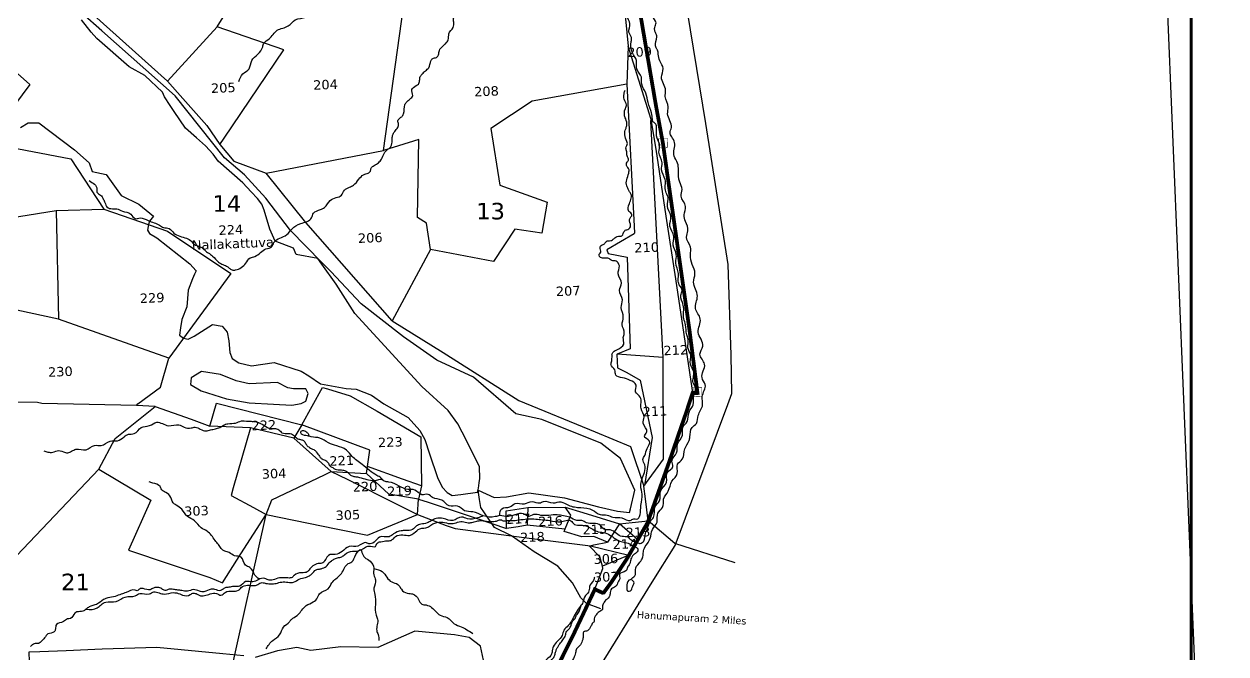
# Model space of a CAD drawing. Header units: inches. Extents: x 740844 to 747987, y 1630338 to 1638187.
# Drawn here: x 745424 to 747974, y 1632270 to 1633606 of the extents above; entities that cross this region are included whole.
import ezdxf
from ezdxf.enums import TextEntityAlignment as Align

# ---------------------------------------------------------------- set-up
doc = ezdxf.new("R2010")
doc.units = ezdxf.units.IN
doc.header["$MEASUREMENT"] = 0
doc.linetypes.add('ACAD_ISO02W100', pattern=[15, 12, -3])
for name, color, linetype in [('DIMENSION', 1, 'Continuous'), ('HILLL', 3, 'Continuous'), ('PLOT', 7, 'Continuous'), ('PLOT NO', 7, 'Continuous'), ('ROADS', 6, 'Continuous'), ('STRUCTURE', 5, 'Continuous'), ('TANKS-STREAM', 4, 'Continuous'), ('VILLAGE BOUNDRY', 5, 'Continuous'), ('VILLAGE STONES', 240, 'Continuous')]:
    doc.layers.add(name, color=color, linetype=linetype)
doc.layers.add('IMAGE', color=7, linetype='Continuous', plot=False)
doc.styles.get("Standard").update_dxf_attribs({"font": 'verdana.ttf'})
picture_1 = doc.add_image_def('image1.jpg', size_in_pixel=(9137, 10141))

msp = doc.modelspace()

# ---------------------------------------------------------------- linework, layer by layer
at = {"layer": 'HILLL', "color": 249, "ltscale": 100}
for points in [[(746055.7, 1633096.8), (746047.2, 1633108.7), (746001, 1633117), (745995.5, 1633130.4), (745956.6, 1633145.7), (745945.1, 1633171), (745933.6, 1633211.4), (745928.2, 1633224.1), (745919.1, 1633235.7), (745905.5, 1633250.2), (745888.4, 1633269.6), (745836, 1633315.3), (745825.1, 1633330), (745808.7, 1633347.7), (745790.1, 1633364.8), (745766.5, 1633385.4), (745742.2, 1633421), (745733.8, 1633433.2), (745722, 1633451.5), (745717.8, 1633461.6), (745680, 1633497.4), (745647.3, 1633515.5), (745578.6, 1633575.7), (745566.1, 1633589.2), (745545.6, 1633614.9)], [(745416.2, 1633386.7), (745432.7, 1633396.8), (745455.4, 1633396.4), (745531.1, 1633339.5), (745562, 1633311.7), (745568.2, 1633293), (745597.9, 1633286.8), (745629.7, 1633242.3), (745667.7, 1633224.2), (745698.9, 1633198.8), (745690.2, 1633188.1), (745687.7, 1633180.8), (745685.9, 1633169), (745690.3, 1633161.7), (745705.9, 1633152.6), (745776, 1633097.4), (745789.1, 1633082.7), (745785.7, 1633075.8), (745781.1, 1633065.5), (745771.9, 1633041.4), (745769.6, 1633006.3), (745758.9, 1632979.5), (745755.6, 1632961.7), (745753.8, 1632945.8), (745762.1, 1632939.7), (745772.1, 1632937.4), (745785.1, 1632944), (745823.7, 1632969), (745844.6, 1632965), (745854.6, 1632952.5), (745858.1, 1632934.1), (745860.5, 1632909.1), (745865.4, 1632896.8), (745880, 1632887.3), (745906.7, 1632881.2), (745954.6, 1632887.9), (746012.2, 1632869.6), (746028.2, 1632859.8), (746053.3, 1632842.9), (746107.4, 1632832.9), (746128.8, 1632831.4), (746161.1, 1632818.5), (746187.6, 1632800.6)], [(746710.6, 1632577.6), (746719.9, 1632617), (746689.7, 1632684.1), (746647.9, 1632716.8), (746522.4, 1632767.2), (746467.5, 1632779.1), (746377.5, 1632856.6), (746300.1, 1632892.7), (746229, 1632942.8), (746139.4, 1633012.4), (746074.8, 1633080.8), (746055.3, 1633100.6)], [(746022.1, 1632806.3), (746026.8, 1632822), (746021.7, 1632831.8), (745995.9, 1632832.1), (745983.3, 1632834.6), (745961.4, 1632845.4), (745901.5, 1632842.7), (745873.7, 1632849.2), (745840.9, 1632862.7), (745800.3, 1632868.7), (745778.4, 1632855.4), (745777.3, 1632841.6), (745800, 1632828.1), (745853.8, 1632811.1), (745901.9, 1632802.1), (745953.2, 1632799.4), (745992.3, 1632797.5), (746011.9, 1632801.1), (746022.1, 1632806.3)], [(746387.3, 1632617.1), (746421.2, 1632601.2), (746447.7, 1632603.2), (746494.7, 1632611.5), (746570.5, 1632601), (746642.7, 1632582), (746683.2, 1632572.7), (746708.7, 1632569.5), (746710.6, 1632577.6)], [(746399.1, 1632256.1), (746392.5, 1632286), (746368.2, 1632304.4), (746337.2, 1632309.8), (746253, 1632317.7), (746174.4, 1632283), (746095.9, 1632284.5), (746032.6, 1632277.1), (746002.8, 1632283.3), (745962, 1632276.2), (745914.3, 1632262.2)], [(745890, 1632265.9), (745845.6, 1632270.1), (745706, 1632283.2), (745589.6, 1632279.5), (745513.3, 1632276.4), (745457.1, 1632274.1), (745434.3, 1632273.1), (745435.1, 1632253.7)]]:
    msp.add_lwpolyline(points, dxfattribs=at)
at = {"layer": 'PLOT'}
for points in [[(745483.9, 1633705), (745728.2, 1633485.2), (745833.9, 1633600.4), (745900.2, 1633708.2), (745915.9, 1633821.1), (745909.5, 1633900.3), (745902.9, 1633996.6), (745802.6, 1633986.1)], [(746645.2, 1633673.9), (746694.2, 1633676), (746705.7, 1633559.3), (746703, 1633478.6), (746501.9, 1633442.3), (746414.6, 1633384.7), (746433.4, 1633264.6), (746534, 1633228.5), (746522.8, 1633162.2), (746465.1, 1633171.3), (746420, 1633102.7), (746286.5, 1633127.9), (746277.7, 1633183.4), (746258.8, 1633195.4), (746261.7, 1633361.5), (746186.4, 1633337.9)], [(745839.7, 1633350.5), (745869.2, 1633315.5), (745937.6, 1633289.8), (746186.4, 1633337.9), (746228.9, 1633642.3), (746227.3, 1633645.8)], [(745298.5, 1633600.6), (745436.5, 1633478), (745389.4, 1633415.1)], [(745728.2, 1633485.2), (745749.4, 1633461.3), (745812, 1633390.7), (745839.7, 1633350.5), (745848.9, 1633363.9), (745975.2, 1633551.8), (745833.9, 1633600.4)], [(746780, 1632898.8), (746754.1, 1633399.9), (746754.6, 1633403.5), (746705.7, 1633559.3)], [(746703, 1633478.6), (746719.3, 1633163.1), (746718.5, 1633161.4), (746660.7, 1633127), (746663.4, 1633119.3), (746703.5, 1633111.4), (746709.7, 1632917), (746682.6, 1632906)], [(745379, 1633347.8), (745523.2, 1633320.4), (745593.4, 1633213.6), (745728.5, 1633166.6), (745862.5, 1633076.8), (745731, 1632897.3), (745497.3, 1632980.2), (745251, 1633033.3)], [(746286.5, 1633127.9), (746205.2, 1632976.8), (746021.5, 1633185.2), (745937.6, 1633289.8)], [(745275.6, 1633176.1), (745492.1, 1633210.4), (745497.3, 1632980.2)], [(745492.1, 1633210.4), (745593.4, 1633213.6)], [(746205.2, 1632976.8), (746313.4, 1632909.1), (746473.9, 1632807.2), (746635.8, 1632740.6), (746710.9, 1632709.6), (746739.4, 1632625.3), (746780.6, 1632682.6), (746780, 1632898.8), (746682.6, 1632906), (746681.7, 1632904.8), (746682.9, 1632876.9), (746702.9, 1632866.6), (746731.6, 1632850.4), (746756.9, 1632729.1), (746740.5, 1632626.9)], [(745662.4, 1632796.5), (745665.4, 1632800.3), (745713.6, 1632836), (745731, 1632897.3)], [(745119.8, 1632176.4), (745126.5, 1632181.8), (745582.4, 1632662), (745617, 1632726.4), (745702.2, 1632794.4), (745662.4, 1632796.5), (745461.8, 1632801.2), (745452.7, 1632802.9), (745364.2, 1632804.7), (745210.8, 1632855.9)], [(746013.5, 1632755.7), (746057.4, 1632835.3), (746067.9, 1632831.9), (746116.1, 1632817.1), (746173.4, 1632785.1), (746266.2, 1632730.3), (746267.2, 1632626.5), (746226.7, 1632640.7), (746152.8, 1632667.4)], [(745702.2, 1632794.4), (745778.8, 1632767.8), (745818.3, 1632753.1), (745832.6, 1632801.5), (746013.5, 1632755.7), (745996.2, 1632727.2), (745904.1, 1632749.2), (745818.3, 1632753.1)], [(745904.1, 1632749.2), (745867.5, 1632622.1), (745863.2, 1632605.7), (745910.9, 1632580.5), (745937.4, 1632565.8), (745950, 1632596.3), (746061.2, 1632649.5), (746075.7, 1632656.9), (745996.2, 1632727.2)], [(746075.7, 1632656.9), (746150.6, 1632652.3), (746157.8, 1632702.3), (746013.5, 1632755.7)], [(745582.4, 1632662), (745693, 1632595.8), (745645.9, 1632489.6), (745818, 1632431.8), (745845.2, 1632420.8), (745884.2, 1632482.3), (745937.4, 1632565.8), (746086.4, 1632535.3), (746152.4, 1632521.9), (746258.6, 1632565.8)], [(746075.7, 1632656.9), (746109.5, 1632640.3), (746216.2, 1632586.4), (746258.6, 1632565.8), (746260.6, 1632597.9)], [(746267.2, 1632626.5), (746260.6, 1632597.9), (746198, 1632608.7), (746150.6, 1632652.3)], [(746726.3, 1632512), (746687.7, 1632545.7), (746714.3, 1632548.6), (746748.5, 1632552.3), (746742.9, 1632599), (746739.4, 1632625.3)], [(746260.6, 1632597.9), (746281.5, 1632591.9), (746385.3, 1632557.2), (746447.9, 1632535.6), (746446.6, 1632573.1), (746492.9, 1632580.6), (746491.8, 1632542.9), (746472.2, 1632539.3), (746447.9, 1632535.6)], [(745807.3, 1631894), (745839.8, 1632058.5), (745860.9, 1632220.4), (745937.4, 1632565.8)], [(746258.6, 1632565.8), (746319.5, 1632542.3), (746338.4, 1632535.9), (746501.5, 1632514.5), (746626.1, 1632498.7), (746633.2, 1632501.2), (746661.9, 1632506.6)], [(746492.9, 1632580.6), (746572.2, 1632581.2), (746609.7, 1632569.5), (746687.7, 1632545.7), (746661.9, 1632506.6), (746632.7, 1632519), (746607.3, 1632518.2), (746570.1, 1632529.1), (746572, 1632534.9), (746583.8, 1632564), (746572.2, 1632581.2)], [(746571.7, 1632534.1), (746491.8, 1632542.9)], [(746707.2, 1632478.9), (746651.6, 1632455.9), (746645.8, 1632475.7), (746623.2, 1632499.1)], [(746626.1, 1632498.7), (746707.2, 1632478.9)], [(746635.3, 1632406.8), (746651.8, 1632450.9), (746651.6, 1632455.9)]]:
    msp.add_lwpolyline(points, dxfattribs=at)
at = {"layer": 'PLOT', "ltscale": 6}
msp.add_lwpolyline([(746843.8, 1632819.4), (746824.5, 1632947.2), (746806.7, 1633065.4), (746786.7, 1633198.3), (746765.2, 1633341), (746754.6, 1633403.5)], dxfattribs=at)
at = {"layer": 'ROADS', "ltscale": 6}
msp.add_lwpolyline([(746598.6, 1631172.6), (746523.8, 1631443.8), (746489.9, 1631608.2), (746469, 1631707.6), (746482.8, 1631865), (746484.5, 1631895.9), (746524.1, 1632005.7), (746548, 1632080.3), (746616.1, 1632193.9), (746757, 1632421.9), (746805.6, 1632499.7), (746917.4, 1632799), (746925.8, 1632822.5), (746924.7, 1632903.9), (746918.3, 1633096.2), (746870.7, 1633395.4), (746825.1, 1633672.8), (746871.2, 1633683.4), (746865.4, 1633897.5), (746888.6, 1634080.9), (746959.7, 1634288.6), (747001, 1634490.8), (747031.9, 1634756.3), (747060.1, 1635046)], dxfattribs=at)
at = {"layer": 'ROADS'}
for points in [[(746055.3, 1633100.6), (745989, 1633167.8), (745936.9, 1633237.1), (745891.4, 1633286.5), (745849.5, 1633322.2), (745744.4, 1633454.2), (745589, 1633592), (745505.6, 1633666), (745390.2, 1633753.9), (745301.9, 1633802.9), (745208.4, 1633842.5), (745178.1, 1633867.5), (745153.7, 1633909.4), (745137.2, 1633916)], [(746187.6, 1632800.6), (746239, 1632771.2), (746263.5, 1632743.5), (746274.1, 1632724.3), (746284.2, 1632694.3), (746301, 1632644), (746310.9, 1632623.7), (746321.5, 1632612.3), (746332.6, 1632605.7), (746350.8, 1632607.8), (746386.1, 1632613), (746388.5, 1632621.2), (746389.7, 1632632.4), (746391, 1632641.6), (746390.4, 1632666.6), (746377.4, 1632692.8), (746353.9, 1632740.4), (746344.7, 1632758), (746323.9, 1632786.2), (746267.8, 1632837), (746125.5, 1632991.9), (746085.9, 1633054), (746055.7, 1633096.8)], [(746647.9, 1632365.1), (746617.4, 1632376.6), (746605.3, 1632388.6), (746587.5, 1632420.7), (746556.5, 1632455.5), (746506.5, 1632486.5), (746458, 1632520.2), (746422.4, 1632537.8), (746400.8, 1632569.2), (746393.3, 1632580.2), (746390, 1632597.6), (746387.3, 1632617.1)], [(746932.6, 1632462.6), (746804.7, 1632504.2), (746748.5, 1632552.3)]]:
    msp.add_lwpolyline(points, dxfattribs=at)
at = {"layer": 'STRUCTURE', "color": 5, "const_width": 5.82}
msp.add_lwpolyline([(740956.6, 1637762.3), (747900.5, 1637762.3), (747900.5, 1630509.4), (740956.6, 1630509.4)], close=True, dxfattribs=at)
at = {"layer": 'TANKS-STREAM'}
for points in [[(746725, 1632505.6), (746731.6, 1632504.2), (746739, 1632509.2), (746742.6, 1632524.9), (746747.1, 1632536.7), (746753.1, 1632551.5), (746759.7, 1632559.4), (746762.6, 1632581.1), (746772.5, 1632594.6), (746774.5, 1632615.2), (746787.1, 1632634), (746788.5, 1632654.2), (746800.8, 1632667.2), (746798.8, 1632678.7), (746808.7, 1632696.6), (746810.6, 1632714.4), (746821, 1632733.8), (746821.7, 1632750), (746830.9, 1632762.9), (746834.9, 1632782.9), (746843.8, 1632798.4), (746844.8, 1632817), (746848.6, 1632833.4), (746843.8, 1632844.6), (746844.8, 1632868.4), (746837.8, 1632884.2), (746838.7, 1632904.1), (746832.4, 1632919.2), (746833.3, 1632937.3), (746830.1, 1632947), (746827.8, 1632968.2), (746823.9, 1632981), (746822.8, 1633009.8), (746817.4, 1633030.8), (746820.4, 1633040.6), (746814.1, 1633053.1), (746811.8, 1633062.8), (746812.5, 1633077), (746806.7, 1633099.8), (746808, 1633117.1), (746801.4, 1633136.9), (746802.5, 1633155.7), (746794.5, 1633177.4), (746796.1, 1633199.1), (746789, 1633220.1), (746790.4, 1633238.9), (746785.4, 1633250.9), (746784.4, 1633276.4), (746776.5, 1633296.9), (746777.9, 1633311.9), (746771, 1633334.6), (746772.7, 1633349.6), (746767, 1633364.1), (746766.2, 1633384.5), (746765.2, 1633392.2), (746763.4, 1633395.3), (746758.6, 1633398.7), (746757.2, 1633404.1), (746755.6, 1633417.6), (746748, 1633439.7), (746743.3, 1633459.5), (746734.5, 1633478.6), (746733.9, 1633493.2), (746724.1, 1633510.9), (746723.4, 1633528.9), (746714.7, 1633545.2), (746712.4, 1633569.4), (746712.8, 1633577.7), (746707.5, 1633589.2), (746709.6, 1633607.1), (746703.7, 1633623.1), (746705.5, 1633641.3), (746699.7, 1633653.5), (746701.1, 1633666.4), (746703.1, 1633677), (746747.7, 1633681.1), (746743.3, 1633710.6), (746739.5, 1633718.7), (746735.5, 1633746.5), (746738, 1633761), (746731.4, 1633787.3), (746732.1, 1633800), (746729, 1633817.9), (746723.1, 1633838.3), (746724.9, 1633851), (746720.2, 1633862.7), (746716.8, 1633872.7), (746719.9, 1633884.7), (746717.8, 1633893.1), (746712.8, 1633904.6), (746714.6, 1633915)], [(745562.1, 1633274.1), (745578.4, 1633255.9), (745578.5, 1633249.8), (745586, 1633243.3), (745592, 1633234.8), (745595.4, 1633227.3), (745600.6, 1633217.3), (745611.3, 1633214.4), (745621.1, 1633214), (745632.5, 1633209.1), (745650.5, 1633202.8), (745659.9, 1633193.3), (745670, 1633194.7), (745687.5, 1633189.2), (745711.6, 1633179.2), (745719.7, 1633174.6), (745731.8, 1633172.4), (745741.8, 1633162.8), (745768.8, 1633151.6), (745779, 1633145.2), (745785.3, 1633138.1), (745795.6, 1633134.5), (745802.6, 1633130.6), (745808, 1633125.6), (745814.9, 1633120.6), (745824, 1633113.7), (745836.8, 1633101.1), (745845.9, 1633095.8), (745856.1, 1633090.9), (745861.8, 1633086.2), (745869.1, 1633084), (745872.8, 1633084.4), (745894.7, 1633098.8), (745903.9, 1633109.8), (745913.9, 1633113.2), (745937.3, 1633129.3), (745949.2, 1633133.5), (745954.1, 1633142.5), (745981.4, 1633159.4), (745992, 1633171.3), (746011, 1633182.8), (746034.2, 1633195.3), (746038.1, 1633204.7), (746053.1, 1633212.5), (746061.5, 1633217.3), (746073.6, 1633231.7), (746086.1, 1633238), (746097.3, 1633243), (746103.6, 1633253.6), (746114.7, 1633259.8), (746123, 1633264.5), (746134.4, 1633276.9), (746144.4, 1633286.5), (746154.1, 1633290), (746158.8, 1633294), (746160.4, 1633300.3), (746166.8, 1633306.2), (746175.8, 1633311.9), (746182.6, 1633319.8), (746195.8, 1633340.8), (746201.2, 1633344.3), (746203.4, 1633349.5), (746204.8, 1633355.9), (746204.8, 1633361.4), (746206, 1633369.4), (746208.9, 1633376.2), (746215.4, 1633384.5), (746218.7, 1633393), (746217.3, 1633401), (746219.2, 1633404.4), (746225.2, 1633409.7), (746229.2, 1633415.8), (746232.1, 1633435.1), (746236.2, 1633441), (746242.7, 1633447), (746248.6, 1633454.6), (746246.6, 1633467.3), (746256.2, 1633475.5), (746260.6, 1633478.7), (746263.3, 1633486.5), (746264.7, 1633495), (746268.9, 1633500.5), (746275.7, 1633507.1), (746282.6, 1633513.6), (746287.3, 1633528.3), (746291.1, 1633533.1), (746298.9, 1633535.5), (746303.4, 1633541), (746305.2, 1633550.3), (746312.8, 1633559.6), (746317.9, 1633564.6), (746324.2, 1633572.7), (746325.4, 1633585.8), (746334.4, 1633599.1), (746336.1, 1633604.4), (746335.4, 1633612.5), (746335.6, 1633620.3), (746336.6, 1633625.5), (746342.3, 1633633.1), (746344.6, 1633637.3), (746346.1, 1633645.5), (746349.1, 1633651.8), (746350.2, 1633655.9), (746347.3, 1633666.2), (746347.3, 1633669)], [(745879.4, 1633484), (745888.3, 1633500.4), (745901.4, 1633511.4), (745907.1, 1633528.9), (745919.9, 1633542), (745930.3, 1633558.2), (745933.1, 1633566.3), (745943.8, 1633574.7), (745961.2, 1633593), (745984.5, 1633602.3), (745999.4, 1633615), (746021.8, 1633621.1), (746037, 1633630.3), (746056.5, 1633633.7), (746078.2, 1633641.6), (746088.3, 1633643.5), (746106.1, 1633642.6), (746114.4, 1633647.9), (746125.7, 1633646.4), (746135.5, 1633646.6), (746146.4, 1633645.8), (746158.8, 1633642.1), (746174.4, 1633642.8), (746187.4, 1633638.6), (746193.3, 1633638.2), (746207.2, 1633640.7), (746214.1, 1633641.9), (746223.3, 1633640.2), (746229.3, 1633646.3), (746233.5, 1633649.9), (746234.4, 1633657.5), (746234.3, 1633665)], [(746713.1, 1632428), (746707.4, 1632425.9), (746702.7, 1632411.5), (746705.4, 1632402.9), (746710.9, 1632403.8), (746715.4, 1632413.2), (746717.8, 1632422.7), (746713.1, 1632428), (746719.9, 1632435.5), (746721.2, 1632448.4), (746728.8, 1632462), (746735.6, 1632471.5), (746737.7, 1632480.6), (746738.9, 1632491), (746746.5, 1632503.7), (746752.4, 1632514.9), (746757.2, 1632533.3), (746767, 1632549.1), (746768.9, 1632568.3), (746778.9, 1632580.4), (746781.1, 1632598.3), (746791, 1632615.2), (746798.7, 1632636), (746810.1, 1632652.8), (746810.8, 1632672.3), (746820.5, 1632682.6), (746825.9, 1632704.5), (746835.2, 1632722.6), (746836.7, 1632730.1), (746841.3, 1632749.9), (746850.7, 1632758.9), (746854.5, 1632775.7), (746863.8, 1632797.9), (746863, 1632815.7), (746869.4, 1632841.1), (746862.5, 1632855.9), (746868, 1632884.2), (746858.2, 1632905.7), (746864.3, 1632922.6), (746854.5, 1632952.3), (746858.9, 1632980.3), (746848.7, 1633002.9), (746852.7, 1633028.9), (746844.5, 1633058.5), (746847.6, 1633076.7), (746841.7, 1633096.1), (746838, 1633116.6), (746838.2, 1633132.9), (746829.6, 1633154.3), (746832.7, 1633167.3), (746827.7, 1633186.9), (746824.8, 1633201.5), (746827.8, 1633219), (746818.4, 1633240.9), (746820.3, 1633255.5), (746815.2, 1633270.9), (746812.6, 1633296.5), (746810.6, 1633310.8), (746803.2, 1633326.2), (746804.1, 1633355), (746798.3, 1633366.9), (746794.8, 1633375.4), (746797.6, 1633386.8), (746789.6, 1633415.7), (746791, 1633430.3), (746784.3, 1633452.2), (746785.2, 1633465.1), (746776.5, 1633493.4), (746779.9, 1633511.8), (746773.2, 1633528.1), (746769.5, 1633542.4), (746768.3, 1633550.6), (746765, 1633555.8), (746765.9, 1633574.2), (746766.5, 1633581.2), (746762.6, 1633591), (746762.3, 1633599.1), (746765, 1633608.7), (746758.1, 1633623.3), (746758.2, 1633635.9), (746755, 1633647.2), (746752, 1633665.2), (746746.4, 1633672.6), (746744.5, 1633679.4)], [(746433.3, 1632563.6), (746437.7, 1632577.8), (746454.6, 1632581.7), (746465.7, 1632588.7), (746485.9, 1632588.3), (746501.8, 1632593), (746518, 1632589.9), (746526, 1632593.3), (746546.6, 1632590.3), (746562.8, 1632592.2), (746579, 1632585.3), (746605.4, 1632580), (746630.1, 1632575), (746646.2, 1632565.4), (746661.2, 1632564.1), (746673.3, 1632559.9), (746692.7, 1632558.1), (746710.4, 1632552.8), (746717.5, 1632556.5), (746723.4, 1632555.7), (746733, 1632584.7), (746735.2, 1632608.4), (746732.6, 1632626.4), (746740.3, 1632654.9), (746741, 1632670.9), (746737.1, 1632682), (746741, 1632690.9), (746746, 1632705.6), (746750.9, 1632721), (746740.2, 1632731.9), (746745.6, 1632740.6), (746737.5, 1632759.2), (746739.6, 1632772), (746733.1, 1632790.1), (746731.6, 1632814.3), (746721.7, 1632825.9), (746722.5, 1632840.2), (746710.2, 1632850), (746693.7, 1632855.5), (746679.4, 1632861.2), (746677.6, 1632872.2), (746669.3, 1632883.6), (746671.2, 1632891.3), (746671.2, 1632896.7), (746671.9, 1632901.8), (746671.3, 1632905.2), (746674.4, 1632910.4), (746682.9, 1632915.7), (746696.3, 1632927.2), (746695.5, 1632941.3), (746697.5, 1632949.9), (746693.1, 1632968.5), (746695.5, 1632984.1), (746691.3, 1633004.8), (746693.5, 1633020.8), (746687.6, 1633041.3), (746691.7, 1633056.5), (746684.6, 1633076.3), (746687.1, 1633093.2), (746680.1, 1633103), (746671.1, 1633104.3), (746664.7, 1633109), (746654.3, 1633109.1), (746645.2, 1633112.9), (746644.6, 1633118.2), (746647.5, 1633121.9), (746646.5, 1633132.6), (746648.8, 1633136.6), (746653, 1633138.5), (746657.2, 1633142.2), (746659.3, 1633145), (746663.9, 1633146.4), (746669, 1633146.6), (746675.2, 1633150.8), (746685.4, 1633156.1), (746692.4, 1633157), (746698.4, 1633167.6), (746704.9, 1633170.5), (746711.1, 1633178.2), (746708.4, 1633191.7), (746713.8, 1633201.9), (746707.3, 1633208.8), (746708.4, 1633225.3), (746711.1, 1633247.1), (746708.5, 1633250.3), (746705.8, 1633256.2), (746702.7, 1633262.8), (746707, 1633290.1), (746707.3, 1633298.5), (746702.8, 1633304.6), (746702.5, 1633311.2), (746706.3, 1633317.7), (746703.6, 1633326.4), (746702.8, 1633334.9), (746701.2, 1633343.1), (746702.9, 1633348.4), (746704.4, 1633352.7), (746703, 1633356.9), (746698.9, 1633371.2), (746699.5, 1633380.8), (746701.9, 1633387.1), (746702.9, 1633391.3), (746700.6, 1633404.8), (746698.7, 1633409.4), (746698, 1633413.9), (746697.8, 1633419), (746698.1, 1633422.4), (746700, 1633426.6), (746701.8, 1633431.4), (746702.4, 1633434.7), (746697.2, 1633446.6), (746696.3, 1633452.4), (746697.5, 1633459.4), (746697.8, 1633462.7), (746699.7, 1633465.9)], [(745466.2, 1632700.8), (745474.2, 1632698), (745485.2, 1632697.8), (745496.8, 1632701.1), (745511.7, 1632697.2), (745516.7, 1632696.6), (745524.8, 1632699.8), (745534.1, 1632703.9), (745555.5, 1632702.7), (745573.6, 1632712.2), (745587.8, 1632711.8), (745606.3, 1632721.3), (745622, 1632722), (745636, 1632730.4), (745645.4, 1632735.7), (745657.4, 1632737.1), (745672.5, 1632750.2), (745690, 1632754.1), (745705.4, 1632761.2), (745730.4, 1632753.8), (745752.7, 1632755.7), (745763.7, 1632750.6), (745778.4, 1632749.1), (745787.2, 1632750.6), (745797.8, 1632746.5), (745810.1, 1632742.8), (745819.7, 1632744.8), (745830, 1632747.4), (745839.2, 1632750.3), (745847.1, 1632754.8), (745856.3, 1632758.2), (745872.8, 1632759.6), (745885.3, 1632763.9), (745891.2, 1632764), (745930.4, 1632756.6), (745943.6, 1632749), (745954.4, 1632747.9), (745964.6, 1632745.3), (745971.1, 1632739), (745985.4, 1632737.5), (745996, 1632733.8), (746002.9, 1632727.3), (746010.8, 1632724.6), (746017, 1632722.4), (746021.5, 1632716.1), (746023.8, 1632712.6), (746026.3, 1632710.1), (746033.4, 1632705.4), (746038.9, 1632703.3), (746044, 1632698.2), (746050.7, 1632689), (746054.5, 1632684.4), (746062.8, 1632680.9), (746068.6, 1632676), (746072.7, 1632668.6), (746078.9, 1632664.9), (746084, 1632661.6), (746090.4, 1632660.4), (746100, 1632659.9), (746107.6, 1632657.4), (746116.6, 1632649.2), (746124, 1632646.4), (746131.5, 1632645.1), (746163, 1632637.7), (746172.1, 1632638.3), (746181.6, 1632640.3), (746187.8, 1632637)], [(746433.3, 1632563.6), (746423.8, 1632561), (746398.4, 1632562.6), (746376.3, 1632571), (746358.8, 1632573.5), (746343.4, 1632583.4), (746326.1, 1632583.7), (746310.5, 1632595.8), (746290.9, 1632601.4), (746281.1, 1632608.1), (746268.1, 1632607.4), (746253.1, 1632617.4), (746238, 1632618.5), (746220.2, 1632625.6), (746197.9, 1632634.4), (746190.9, 1632635.2), (746181.6, 1632642.7), (746172.4, 1632648.4), (746156.8, 1632658.9), (746141.3, 1632671.6), (746119.9, 1632688.9), (746108.1, 1632702.3), (746087.5, 1632711), (746069.7, 1632717.6), (746051.5, 1632727.6), (746033.3, 1632730.4), (746025.4, 1632732.4), (746012.8, 1632736.2), (746010.9, 1632741), (746014.5, 1632743.6), (746022.9, 1632740.7), (746027.2, 1632736.1), (746027.8, 1632732.2)], [(745922.5, 1632428.1), (745913.7, 1632436.9), (745903.2, 1632453), (745893.6, 1632458.1), (745884.8, 1632475.2), (745870.7, 1632478.1), (745859.5, 1632484.6), (745849.9, 1632487.5), (745836.2, 1632501.6), (745829.3, 1632510.5), (745812.2, 1632530.2), (745799.8, 1632537.3), (745785.5, 1632552.1), (745770.7, 1632561.5), (745758.4, 1632576.5), (745747, 1632585.2), (745740.2, 1632590.5), (745733.1, 1632605.4), (745721.7, 1632613.8), (745716.2, 1632618), (745712.4, 1632624.8), (745697, 1632632.2), (745689.6, 1632634.5)], [(746397.9, 1632562.7), (746386.9, 1632558.4), (746364.6, 1632556.3), (746352.4, 1632560), (746334, 1632552.6), (746313.4, 1632557.2), (746298.6, 1632557), (746287.8, 1632552.1), (746279.3, 1632547.5), (746265.6, 1632544.9), (746257, 1632541.2), (746248.2, 1632533.6), (746232.7, 1632531.3), (746224.1, 1632530.9), (746208, 1632524.4), (746198.4, 1632518.3), (746178, 1632517.6), (746166.6, 1632506.6), (746155.3, 1632503.5), (746149.4, 1632506), (746132.5, 1632498.5), (746113.6, 1632497.5), (746098.6, 1632486.9), (746084.2, 1632480.9), (746073.3, 1632480.3), (746061.4, 1632466.8), (746058.1, 1632462.9), (746048.2, 1632461.3), (746036.8, 1632456.2), (746028.8, 1632448), (746025, 1632443.7), (746013.1, 1632442), (745997.1, 1632436.2), (745992.6, 1632431.9), (745983.9, 1632430.8), (745974.4, 1632431.3), (745969.9, 1632431.4), (745955.6, 1632427.6), (745944.2, 1632426.1), (745934.8, 1632429.7), (745920.4, 1632427.1), (745909.7, 1632422.3), (745894, 1632423.1), (745881.7, 1632413.7), (745868.6, 1632412.8), (745858.6, 1632411), (745850.5, 1632409.9), (745845, 1632406.1), (745841, 1632404), (745828.9, 1632406.4), (745820.8, 1632406.7), (745805.6, 1632401.5), (745796.1, 1632402.7), (745783.4, 1632406.1), (745770.6, 1632402.5), (745764.1, 1632402.9), (745758.5, 1632404.1), (745750.1, 1632405), (745740.8, 1632406.6), (745731.6, 1632406.8), (745725.1, 1632404.5), (745717.8, 1632406.4), (745714.4, 1632408.8), (745704.9, 1632410.6), (745698.4, 1632409.4), (745691.4, 1632405.7), (745676.6, 1632408.4), (745668.6, 1632407.1), (745664.1, 1632403.6), (745660, 1632404.8), (745640.4, 1632400), (745630.1, 1632396.5), (745617.2, 1632391.6), (745601.8, 1632388.4), (745592.8, 1632384.9), (745577.8, 1632374.8), (745562.1, 1632369.6), (745555.5, 1632364.3), (745548.7, 1632360.1), (745536.1, 1632358.7), (745531.9, 1632356.3), (745522.2, 1632344.9), (745516, 1632343.8), (745507.5, 1632338.1), (745492.6, 1632332), (745490.6, 1632322.3), (745488.1, 1632316.5), (745474.2, 1632312), (745467.6, 1632304), (745459.5, 1632295.4), (745456.2, 1632292.6), (745447.6, 1632291.4), (745440.5, 1632288.1), (745437.5, 1632285.5)], [(746725, 1632505.6), (746713.7, 1632510.1), (746705.4, 1632517.1), (746693, 1632518.8), (746681.2, 1632524.9), (746667.3, 1632532.7), (746656.1, 1632533.3), (746647.1, 1632542.3), (746617.1, 1632548.1), (746607.4, 1632552.6), (746596.7, 1632552.8), (746582, 1632559.5), (746568.9, 1632562.5), (746554.9, 1632564.7), (746520.7, 1632563.6), (746505.2, 1632565.3), (746492.4, 1632561.7), (746487.8, 1632564.9), (746451.1, 1632561.5), (746433.3, 1632563.6)], [(745555.8, 1632364.6), (745579.3, 1632367.3), (745587.3, 1632374.1), (745597.1, 1632379.6), (745619.1, 1632380.8), (745638.8, 1632390.4), (745660, 1632392.9), (745669.3, 1632397.7), (745689.8, 1632396.9), (745699.5, 1632401.5), (745710.4, 1632399), (745721.9, 1632396.7), (745740.6, 1632399.6), (745754.6, 1632396.9), (745760.1, 1632394.4), (745776.5, 1632395.5), (745780.1, 1632397.6), (745789.2, 1632397.5), (745795.7, 1632394), (745819.1, 1632397), (745832, 1632398.1), (745841.8, 1632394.2), (745850.8, 1632400.3), (745866.1, 1632402.8), (745878.7, 1632404.6), (745882, 1632406.9), (745884.9, 1632410.3), (745898, 1632415.2), (745908.9, 1632414.7), (745915, 1632414.9), (745919.8, 1632417), (745924.4, 1632419.7), (745929.2, 1632420.9), (745937.2, 1632419.3), (745949.7, 1632418.4), (745956.3, 1632418.7), (745967.5, 1632421.6), (745980.7, 1632422.1), (745986.9, 1632421.1), (745995.9, 1632421.9), (746008, 1632428.4), (746021.3, 1632432.1), (746027.7, 1632434.5), (746034.2, 1632438.9), (746043.6, 1632448.2), (746050.6, 1632449.7), (746057.5, 1632451.3), (746067.2, 1632457.4), (746076, 1632467.3), (746078.2, 1632468.7), (746081.2, 1632470.4), (746089.1, 1632473.5), (746098, 1632475.9), (746104.5, 1632480.4), (746121.2, 1632487.9), (746130, 1632488), (746148.3, 1632495.8), (746155.2, 1632498.6), (746169.4, 1632497.7), (746172.8, 1632504.1), (746180.7, 1632507.8), (746194.7, 1632509.5), (746202.8, 1632510.6), (746212.3, 1632518.5), (746227.7, 1632522.5), (746241.8, 1632521), (746251, 1632525.7), (746264, 1632535.1), (746280.6, 1632538.6), (746287.4, 1632542.9), (746295.7, 1632547.4), (746312.3, 1632549.2), (746328, 1632546.1), (746340.7, 1632548.1), (746353.9, 1632550.3), (746366.3, 1632547.7), (746374.1, 1632548.7), (746384.5, 1632551.3), (746394.5, 1632552.6), (746402, 1632551.4), (746406.8, 1632550.7), (746417.4, 1632550.9), (746429.2, 1632552.6), (746432.7, 1632554.5), (746440.9, 1632552.1), (746449.6, 1632552.6), (746458, 1632552.6), (746473.4, 1632553.9), (746492.2, 1632556), (746510.2, 1632555.7), (746523.3, 1632554.3), (746539.9, 1632552.7), (746562.1, 1632549.9), (746584.1, 1632552.3), (746591.8, 1632544.5), (746605, 1632543.1), (746619.6, 1632540.2), (746642.5, 1632528.8), (746656.9, 1632526.5), (746670.5, 1632519.7), (746690.7, 1632507.9), (746702.9, 1632505.4), (746714.1, 1632500.4), (746723.2, 1632495.1), (746726.6, 1632492.1), (746723, 1632484.4), (746716.1, 1632478.9), (746712.7, 1632473.8), (746710.1, 1632464.5), (746707.9, 1632458.5), (746704.9, 1632455.2), (746703.7, 1632450.7), (746700.8, 1632445.7), (746687.5, 1632438.6), (746687.8, 1632428.9), (746684.5, 1632422.8), (746682.3, 1632417.2), (746681.5, 1632415.8), (746678.9, 1632412.5), (746670.7, 1632407.9), (746667.4, 1632397.1), (746665.7, 1632390.5), (746656.1, 1632381.8), (746653.9, 1632377.6), (746651.3, 1632369.7), (746651.3, 1632363.6), (746648, 1632361), (746640.6, 1632355.8), (746635.9, 1632349.6), (746634, 1632344), (746632.6, 1632337), (746630.7, 1632335.6), (746629, 1632332), (746626.6, 1632328.5), (746619.7, 1632318.7), (746611.2, 1632316), (746610.1, 1632308.3), (746610.2, 1632304.6), (746609.3, 1632300.1), (746604.6, 1632289.1), (746598.9, 1632283.3), (746596.4, 1632280.2), (746594.3, 1632271.6), (746590.3, 1632261.2), (746586.5, 1632255.1), (746584.4, 1632253.3), (746581, 1632250.8), (746575.7, 1632241.5), (746572.8, 1632235.8), (746572.5, 1632232.1), (746570.1, 1632223.6), (746569, 1632220.3), (746563.1, 1632214.2), (746561.7, 1632211), (746554.1, 1632201.3), (746552.9, 1632195.8), (746553.2, 1632189.2), (746552.8, 1632185.8), (746551, 1632182.6), (746548.3, 1632180.3), (746546.4, 1632177.5), (746544.2, 1632174.9), (746541.9, 1632172.5), (746538.9, 1632163.1), (746536.9, 1632158.5), (746535.4, 1632154), (746533.4, 1632150.1), (746531.3, 1632146.7), (746525.3, 1632136.5), (746521.7, 1632128.8), (746518.9, 1632114), (746515.3, 1632104.9), (746509.1, 1632100.5), (746504.2, 1632091.6), (746501.7, 1632078.4), (746501.9, 1632074.6), (746497, 1632065.2), (746494, 1632059.1), (746487.9, 1632051.5), (746487.7, 1632040.1), (746487.5, 1632032.9), (746487, 1632027.9), (746477.3, 1632013.6), (746473, 1632006.8), (746471.2, 1631999.3), (746472.2, 1631996.9), (746473.1, 1631992.1), (746472.6, 1631988.6), (746467.2, 1631985), (746464.7, 1631977.7), (746464.5, 1631966), (746463.8, 1631959.9), (746462.8, 1631957.9), (746458, 1631947), (746452.2, 1631935.5), (746452.7, 1631923.1), (746452.6, 1631918.2), (746442.3, 1631900.8), (746439.6, 1631890.6), (746442.1, 1631878.3), (746435.4, 1631858), (746430.5, 1631850.3), (746428.5, 1631835.8), (746429.4, 1631828.9), (746432.5, 1631822.7), (746435, 1631818.1), (746435.5, 1631813.9), (746435.3, 1631813.9), (746432.5, 1631800.5), (746429.6, 1631797.2), (746427.6, 1631787.9), (746427, 1631778.9), (746430.6, 1631763.3), (746429.5, 1631756.4), (746428, 1631754.4), (746426.5, 1631751.9), (746423.5, 1631751.6), (746419.9, 1631751.5), (746407.1, 1631752.7), (746401.7, 1631747.7), (746397.7, 1631745.5), (746396.6, 1631740.8), (746394.5, 1631740.1), (746389.6, 1631737.1), (746385.9, 1631729.9), (746381.9, 1631724.1), (746374.8, 1631723.8), (746372.5, 1631716), (746368.9, 1631710.4), (746364, 1631706.5), (746359.4, 1631703), (746347.7, 1631698.9), (746344.1, 1631694.8), (746340.8, 1631693.3), (746335.5, 1631691.3)], [(745937.4, 1632280.2), (745951.7, 1632298.3), (745966.3, 1632310.3), (745974.5, 1632326.6), (745987.1, 1632337.9), (745991.2, 1632342.9), (746003.1, 1632351.2), (746019.5, 1632369.5), (746034, 1632378.2), (746045, 1632386.6), (746050.8, 1632397.3), (746068.9, 1632407.4), (746077.1, 1632420.5), (746095, 1632437.2), (746102.5, 1632449.4), (746109.3, 1632459.7), (746119.4, 1632465.1), (746128, 1632480.3), (746139.1, 1632490.6), (746141, 1632484.7), (746146.6, 1632474.6), (746158.6, 1632466.2), (746166, 1632451.4), (746165.9, 1632437.2), (746169.8, 1632426.6), (746166.4, 1632409.2), (746168.2, 1632395.6), (746169.5, 1632374.8), (746171, 1632352), (746174.1, 1632343.7), (746172.2, 1632319.4), (746175.1, 1632310.6), (746177, 1632298)], [(746166, 1632450.6), (746184.1, 1632444.3), (746193.8, 1632432.2), (746204, 1632422.3), (746217.3, 1632417.2), (746224.5, 1632406.7), (746237.2, 1632398.5), (746248.5, 1632396.8), (746261.2, 1632385.2), (746267.7, 1632375.4), (746277.2, 1632373.5), (746298.2, 1632359.1), (746306.6, 1632352.1), (746321.7, 1632346.6), (746336.6, 1632333.8), (746351.7, 1632327), (746363.7, 1632320.9), (746376.2, 1632312.7)], [(746634.5, 1632432.8), (746631.9, 1632425.7), (746624, 1632412.5), (746621.6, 1632400.6), (746615.1, 1632393.4), (746609.8, 1632379.2), (746604.1, 1632370.5), (746595.3, 1632357.7), (746578.5, 1632329.6), (746569.6, 1632320.2), (746565.5, 1632308.8), (746546.8, 1632284.9), (746544.3, 1632273.5), (746541.5, 1632266.1), (746530.4, 1632254.3), (746527.7, 1632242.8), (746517.6, 1632234.1), (746510.9, 1632218.7), (746507.3, 1632213.6), (746498, 1632203.8), (746494, 1632191.2), (746490.4, 1632188.3), (746479.9, 1632182), (746474.2, 1632170.5), (746459.2, 1632160.8), (746454.3, 1632157.4), (746447, 1632145.4), (746442.6, 1632140.1), (746435.4, 1632140.4), (746419.7, 1632136), (746403.4, 1632137), (746389, 1632130.8), (746365.9, 1632133.5), (746348.8, 1632126.7), (746333.6, 1632129), (746320.1, 1632123.9), (746309.4, 1632121.7), (746297.7, 1632123.2)], [(746332.5, 1631697.8), (746345.2, 1631707.9), (746351.9, 1631720), (746360.8, 1631727.6), (746368.7, 1631741.1), (746370.9, 1631751.6), (746379, 1631758.7), (746381.5, 1631771.5), (746382.5, 1631778.8), (746390.3, 1631789.2), (746393.5, 1631803), (746394.6, 1631816.5), (746394.6, 1631827.8), (746401.1, 1631837), (746401, 1631854.1), (746403.4, 1631868.4), (746408.5, 1631874.7), (746414.3, 1631882), (746410.8, 1631899.8), (746415.2, 1631905.9), (746418.6, 1631915.6), (746420.1, 1631923.9), (746421.1, 1631931.2), (746417.7, 1631941.5), (746419.2, 1631947.3), (746419.7, 1631958.2), (746418.1, 1631966.7), (746416.4, 1631974.2), (746416.2, 1631980.9), (746419.4, 1631993.7), (746415.4, 1632015.1), (746420.4, 1632035.1), (746422.6, 1632045.7), (746421.8, 1632053.6), (746420.8, 1632062.5), (746423.7, 1632074.1), (746424.4, 1632086.6), (746424.7, 1632099.5), (746429.7, 1632105.7), (746433.4, 1632113.5), (746435.5, 1632120.4), (746438.5, 1632126.7), (746441.8, 1632129.3), (746445.1, 1632130.9), (746454.4, 1632142.1), (746461, 1632151.8), (746465.2, 1632154.9), (746471.1, 1632158.4), (746477.2, 1632162.7), (746481.2, 1632167.2), (746485, 1632172.4), (746487.5, 1632176.1), (746490.7, 1632179.3), (746495.4, 1632182.2), (746499.7, 1632186.4), (746502.6, 1632189.6), (746504.8, 1632195.3), (746506.7, 1632201.9), (746511.7, 1632209.8), (746514.9, 1632212.7), (746519.5, 1632222.2), (746529.8, 1632233), (746531.7, 1632240.4), (746535.7, 1632247.7), (746538.2, 1632251.9), (746542.1, 1632256), (746546.1, 1632259.7), (746549.3, 1632265.3), (746551.7, 1632273.1), (746554, 1632279.6), (746557.1, 1632285.6), (746560.6, 1632291), (746564, 1632295.2), (746567.1, 1632299.3), (746572.9, 1632309.7), (746575.4, 1632317.9), (746579.1, 1632321.2), (746582.9, 1632326.7), (746586.4, 1632335.4), (746589.6, 1632341.4), (746591.4, 1632342.9), (746594.3, 1632347), (746597.3, 1632353.2), (746600.7, 1632357.4), (746604.2, 1632365.9), (746607, 1632374.4)]]:
    msp.add_spline(points, degree=3, dxfattribs=at)
at = {"layer": 'VILLAGE BOUNDRY', "linetype": 'ACAD_ISO02W100', "ltscale": 2, "const_width": 8}
msp.add_lwpolyline([(746724, 1633671.9), (746764.8, 1633433), (746779.4, 1633354.2), (746835.7, 1632958.3), (746852.9, 1632823.4), (746842.5, 1632823.3), (746828.2, 1632779.8), (746812.1, 1632733.4), (746794.8, 1632682.7), (746759.5, 1632583.2), (746748.5, 1632552.3), (746747.1, 1632548.3), (746702.5, 1632470.5), (746669.3, 1632420.6), (746654.1, 1632399.9), (746650.9, 1632399.4), (746635.2, 1632406.9), (746590.8, 1632313), (746559.2, 1632249.2)], dxfattribs=at)
at = {"layer": 'VILLAGE STONES', "const_width": 0.957}
for points in [[(746770.4, 1633363.5), (746789.2, 1633364.1), (746788.8, 1633344.7), (746770.7, 1633345.1)], [(746843.5, 1632834.9), (746862.3, 1632835.5), (746861.9, 1632816), (746843.8, 1632816.5)]]:
    msp.add_lwpolyline(points, close=True, dxfattribs=at)

# ---------------------------------------------------------------- texts
at = {"layer": 'DIMENSION', "color": 3}
for s, p in [('14', (745854.1, 1633225.5)), ('13', (746413.9, 1633209.3)), ('21', (745533, 1632422.4))]:
    msp.add_text(s, height=35, dxfattribs=at).set_placement(p, align=Align.MIDDLE_CENTER)
at = {"layer": 'PLOT NO'}
for s, p in [('209', (746730.1, 1633547.1)), ('205', (745846.7, 1633471)), ('204', (746063.6, 1633477.8)), ('208', (746405.1, 1633463.6)), ('224', (745862.7, 1633169.7)), ('Nallakattuva', (745866.9, 1633140.4)), ('206', (746158.5, 1633152.7)), ('210', (746745, 1633132.3)), ('207', (746578.5, 1633039.9)), ('229', (745695.7, 1633025.2)), ('212', (746806.8, 1632914.3)), ('230', (745501, 1632868.7)), ('211', (746762.8, 1632784.7)), ('222', (745932.7, 1632755.1)), ('223', (746201.1, 1632719.2)), ('221', (746097.9, 1632679.9)), ('304', (745954.4, 1632652.3)), ('220', (746147.5, 1632624.8)), ('219', (746220.7, 1632615.5)), ('303', (745789.8, 1632573.2)), ('305', (746111.1, 1632564.6)), ('217', (746472.9, 1632556.3)), ('216', (746541, 1632551.5)), ('215', (746634.9, 1632534)), ('213', (746726.7, 1632528.2)), ('218', (746502.6, 1632517.7)), ('214', (746698.9, 1632503)), ('306', (746658.5, 1632471.5)), ('307', (746659.3, 1632433.2))]:
    msp.add_text(s, height=20, rotation=2.3692, dxfattribs=at).set_placement(p, align=Align.MIDDLE_CENTER)
at = {"layer": 'ROADS', "color": 0, "insert": (746841, 1632353.7), "char_height": 15, "width": 232.313, "attachment_point": 2, "rotation": 356.6133}
msp.add_mtext('\\A1;Hanumapuram 2 Miles', dxfattribs=at)

# ---------------------------------------------------------------- pictures from other files: only their frames are drawn
at = {"layer": 'IMAGE', "color": 3}
image = msp.add_image(picture_1, insert=(741155.5, 1630338.3), size_in_units=(6824.5, 7574.4), rotation=2.35577, dxfattribs=dict(at, fade=30))
image.dxf.flags = 7

doc.saveas('drawing.dxf')
